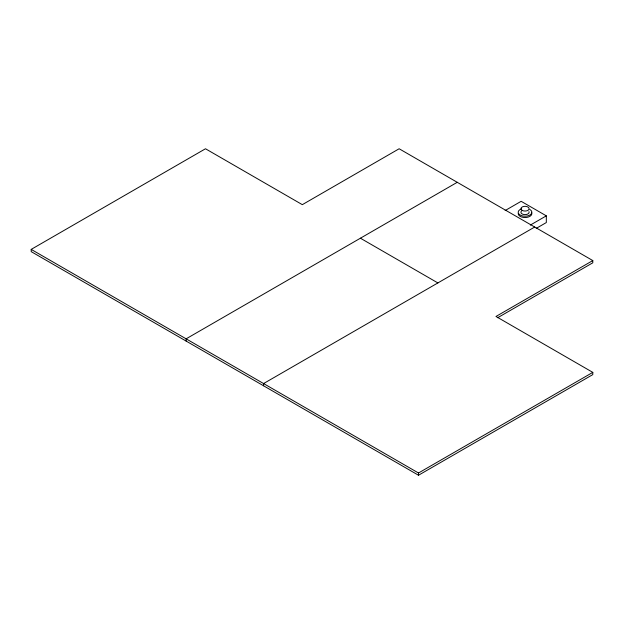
<?xml version="1.0" encoding="UTF-8"?>
<svg xmlns="http://www.w3.org/2000/svg" width="624" height="624" viewBox="0 0 624 624"><rect width="100%" height="100%" fill="white"/><g stroke="black" fill="none" stroke-linecap="round" stroke-linejoin="round"><path stroke-width="0.94" d="M592.8 260.567L495.971 316.469L592.8 372.372L592.8 374.611L418.509 475.238L31.2 251.628L31.2 249.389L205.491 148.762L302.32 204.664L399.142 148.762L592.8 260.567L592.8 262.805L497.656 317.733M457.244 182.302L186.124 338.832L186.124 341.071M505.151 210.545L521.149 201.31L546.32 215.849L546.32 222.557L536.219 228.392M530.322 225.085L546.32 215.849M534.706 227.027L263.585 383.557L263.585 385.788M31.2 249.389L418.509 473L592.8 372.372M360.415 238.212L437.876 282.929M418.509 473L418.509 475.238M531.632 212.589A6.848 3.955 0 0 1 525.915 217.526A6.848 3.955 0 0 1 518.177 213.611M529.862 209.477A6.848 3.955 0 0 1 529.425 215.296A6.848 3.955 0 0 1 519.41 214.539A6.848 3.955 0 0 1 521.594 208.845M528.988 211.653A4.111 2.371 0 0 1 524.488 214.617A4.111 2.371 0 0 1 521.461 211.084M522.116 210.366A4.111 2.371 0 0 0 528.988 209.305A4.111 2.371 0 0 0 523.957 206.404A4.111 2.371 0 0 0 522.116 210.366"/></g></svg>
